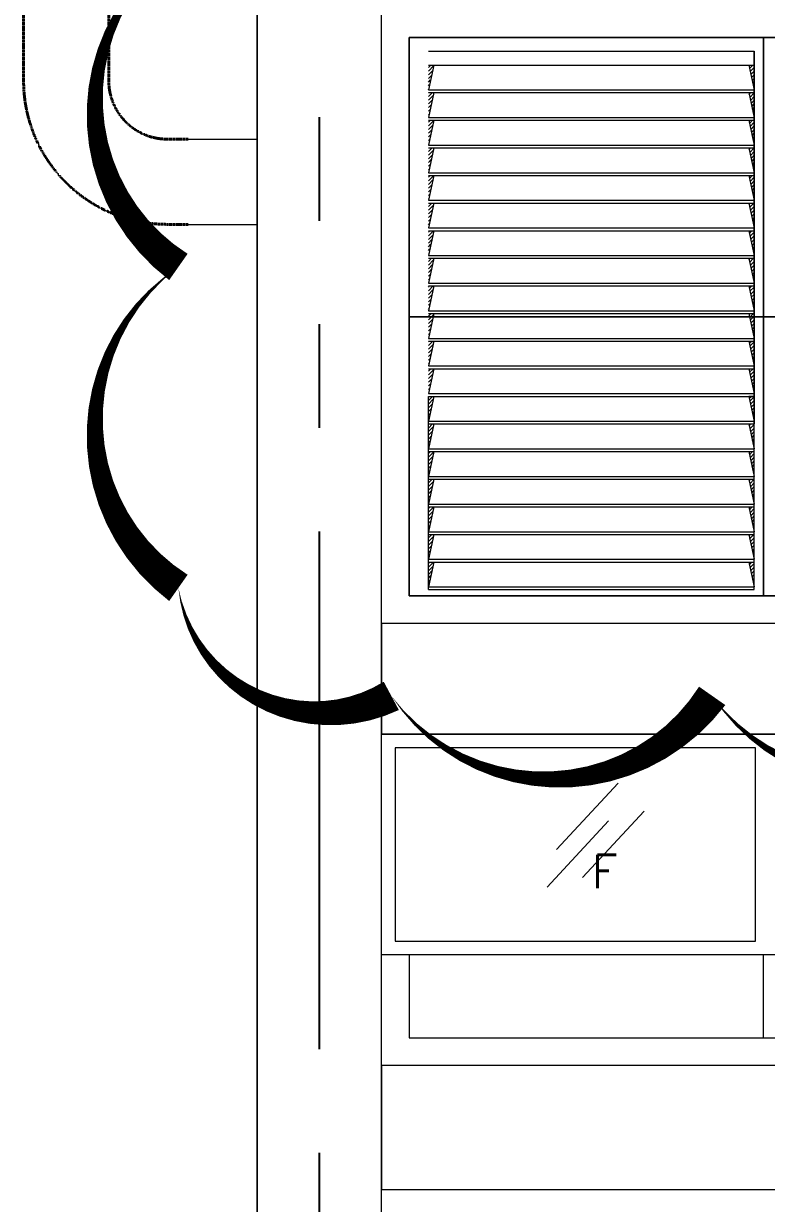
# Model space of a CAD drawing. Header units: inches. Extents: x 10298 to 58665, y -34908 to 21181.
# Drawn here: x 12142 to 14832, y 7166 to 11439 of the extents above; entities that cross this region are included whole.
import ezdxf

# ---------------------------------------------------------------- set-up
doc = ezdxf.new("R2010")
doc.units = ezdxf.units.IN
doc.header["$MEASUREMENT"] = 0
for name, pattern in [('CENTER', [2, 1.25, -0.25, 0.25, -0.25]), ('HIDDEN', [0.375, 0.25, -0.125]), ('PHANTOM', [2.5, 1.25, -0.25, 0.25, -0.25, 0.25, -0.25])]:
    doc.linetypes.add(name, pattern=pattern)
for name, color, linetype in [('1', 1, 'CENTER'), ('M-DIM', 8, 'Continuous'), ('M-HVAC-DUCT-NEW', 5, 'Continuous'), ('M-X-BKGD', 8, 'Continuous')]:
    doc.layers.add(name, color=color, linetype=linetype)
doc.layers.add('grid nos', color=253, linetype='Continuous', lineweight=0)
doc.styles.add('SIMPLEX', font='simplex.shx')

# ---------------------------------------------------------------- blocks, each defined once
blk = doc.blocks.new('GRID')
at = {"layer": 'M-DIM', "linetype": 'PHANTOM', "ltscale": 1500}
blk.add_line((19265.5, 10630.4), (19265.5, 30837.1), dxfattribs=at)
blk = doc.blocks.new('ELEV 1')
at = {"layer": 'M-X-BKGD', "linetype": 'HIDDEN', "lineweight": 40, "ltscale": 0.5}
for p, q in [((18194.4, 22945.5), (18194.4, 21637.6)), ((18502.9, 22945.5), (18502.9, 21637.6)), ((18714.6, 21425.9), (18790.6, 21425.9)), ((18714.6, 21117.4), (18790.6, 21117.4))]:
    blk.add_line(p, q, dxfattribs=at)
at = {"layer": 'M-X-BKGD', "lineweight": 20}
for p, q in [((19040.5, 22567.1), (19040.5, 10921.6)), ((19490.5, 10921.6), (19490.5, 22294.4)), ((23540.5, 19671.6), (19490.5, 19671.6)), ((23540.5, 19271.6), (19490.5, 19271.6)), ((23540.5, 18071.6), (19490.5, 18071.6)), ((19490.5, 17621.6), (23540.5, 17621.6))]:
    blk.add_line(p, q, dxfattribs=at)
at = {"layer": 'M-X-BKGD', "lineweight": 0}
for p, q in [((19040.5, 10921.6), (19040.5, 22567.1)), ((19590.5, 19771.7), (19590.5, 21794.4)), ((19590.5, 21794.4), (23440.5, 21794.4)), ((20873.9, 21794.4), (19590.5, 21794.4)), ((19590.5, 21794.4), (19590.5, 19771.7)), ((20873.9, 21794.4), (19590.5, 21794.4)), ((19590.5, 21794.4), (19590.5, 20783)), ((19590.5, 21794.4), (19590.5, 19771.7)), ((20873.9, 19771.7), (20873.9, 21794.4)), ((22157.2, 21794.4), (20873.9, 21794.4)), ((20873.9, 21794.4), (20873.9, 19771.7)), ((20873.9, 19771.7), (20873.9, 21794.4)), ((22157.2, 21794.4), (20873.9, 21794.4)), ((20873.9, 21794.4), (20873.9, 20783)), ((20873.9, 20783), (20873.9, 21794.4)), ((18790.6, 21425.9), (19040.5, 21425.9)), ((18790.6, 21117.4), (19040.5, 21117.4)), ((19590.5, 20783), (20873.9, 20783)), ((20873.9, 20783), (19590.5, 20783)), ((19590.5, 20783), (19590.5, 19771.7)), ((20873.9, 20783), (22157.2, 20783)), ((22157.2, 20783), (20873.9, 20783)), ((20873.9, 20783), (20873.9, 19771.7)), ((20873.9, 19771.7), (20873.9, 20783)), ((23440.5, 19771.7), (19590.5, 19771.7)), ((19590.5, 19771.7), (20873.9, 19771.7)), ((19590.5, 19771.7), (20873.9, 19771.7)), ((20873.9, 19771.7), (22157.2, 19771.7)), ((20873.9, 19771.7), (22157.2, 19771.7)), ((19490.5, 19671.6), (19490.5, 19271.6)), ((19490.5, 18471.6), (19490.5, 19271.6)), ((19490.5, 19271.6), (23540.5, 19271.6)), ((19590.5, 19271.6), (19590.5, 19271.6)), ((19590.5, 19271.6), (19590.5, 19271.6)), ((20845.5, 19221.6), (19540.5, 19221.6)), ((19540.5, 19221.6), (19540.5, 18521.6)), ((20845.5, 18521.6), (20845.5, 19221.6)), ((20348, 19093.4), (20125, 18853.1)), ((20442.2, 18992.4), (20219.1, 18752)), ((20313.2, 18957.6), (20090.1, 18717.2)), ((19540.5, 18521.6), (20845.5, 18521.6)), ((23540.5, 18471.6), (19490.5, 18471.6)), ((19590.5, 18471.6), (19590.5, 18171.6)), ((20873.9, 18171.6), (20873.9, 18471.6)), ((20873.9, 18171.6), (20873.9, 18371.6)), ((19590.5, 18171.6), (23440.5, 18171.6)), ((19490.5, 18071.6), (19490.5, 17621.6))]:
    blk.add_line(p, q, dxfattribs=at)
at = {"layer": 'M-X-BKGD', "linetype": 'HIDDEN', "lineweight": 40, "ltscale": 0.5}
for radius in [520.2, 211.7]:
    blk.add_arc((18714.6, 21637.6), radius, 180, 270, dxfattribs=at)
at = {"layer": 'M-X-BKGD', "style": 'SIMPLEX'}
blk.add_text('F', height=120, dxfattribs=at).set_placement((20252.5, 18713.5))
blk = doc.blocks.new('louver 1')
at = {"layer": '1', "color": 170, "lineweight": 0}
for p, q in [((83407.1, 98713), (84587.1, 98713)), ((84587.1, 97363), (84587.1, 98713)), ((84587.1, 98713), (84587.1, 97363)), ((83407.1, 98663), (84587.1, 98663)), ((83407.1, 98573), (84587.1, 98573)), ((83407.1, 98563), (84587.1, 98563)), ((83407.1, 98473), (84587.1, 98473)), ((83407.1, 98463), (84587.1, 98463)), ((83407.1, 98373), (84587.1, 98373)), ((83407.1, 98363), (84587.1, 98363)), ((83407.1, 98273), (84587.1, 98273)), ((83407.1, 98263), (84587.1, 98263)), ((83407.1, 98173), (84587.1, 98173)), ((83407.1, 98163), (84587.1, 98163)), ((83407.1, 98073), (84587.1, 98073)), ((83407.1, 98063), (84587.1, 98063)), ((83407.1, 97973), (84587.1, 97973)), ((83407.1, 97963), (84587.1, 97963)), ((83407.1, 97873), (84587.1, 97873)), ((83407.1, 97863), (84587.1, 97863)), ((83407.1, 97773), (84587.1, 97773)), ((83407.1, 97763), (84587.1, 97763)), ((83407.1, 97673), (84587.1, 97673)), ((83407.1, 97663), (84587.1, 97663)), ((83407.1, 97573), (84587.1, 97573)), ((83407.1, 97563), (84587.1, 97563)), ((83407.1, 97473), (84587.1, 97473)), ((83407.1, 97463), (84587.1, 97463)), ((83407.1, 97373), (84587.1, 97373)), ((83407.1, 97363), (84587.1, 97363)), ((83407.1, 97273), (84587.1, 97273)), ((83407.1, 97263), (84587.1, 97263)), ((83407.1, 97173), (84587.1, 97173)), ((83407.1, 97163), (84587.1, 97163)), ((83407.1, 97073), (84587.1, 97073)), ((83407.1, 97063), (84587.1, 97063)), ((83407.1, 96973), (84587.1, 96973)), ((83407.1, 96963), (84587.1, 96963)), ((83407.1, 96873), (84587.1, 96873)), ((83407.1, 96863), (84587.1, 96863)), ((83407.1, 96773), (84587.1, 96773)), ((83407.1, 96763), (84587.1, 96763))]:
    blk.add_line(p, q, dxfattribs=at)
at = {"layer": 'grid nos', "color": 170, "linetype": 'Continuous', "ltscale": 10000}
for p, q in [((83407.1, 98654.5), (83415.6, 98663)), ((83407.1, 98641.2), (83426.6, 98660.7)), ((84567.5, 98661.4), (84569.1, 98663)), ((84569.9, 98650.5), (84582.4, 98663)), ((83407.1, 98628), (83422.8, 98643.7)), ((83407.1, 98614.7), (83419, 98626.6)), ((84572.3, 98639.7), (84587.1, 98654.5)), ((84574.7, 98628.8), (84587.1, 98641.2)), ((84577.1, 98618), (84587.1, 98628)), ((83407.1, 98601.4), (83415.2, 98609.6)), ((83407.1, 98588.2), (83411.4, 98592.5)), ((83407.1, 98574.9), (83407.6, 98575.5)), ((84579.5, 98607.1), (84587.1, 98614.7)), ((84581.9, 98596.3), (84587.1, 98601.5)), ((84584.3, 98585.4), (84587.1, 98588.2)), ((84586.7, 98574.6), (84587.1, 98574.9)), ((83407.1, 98561.7), (83408.4, 98563)), ((83407.1, 98548.4), (83421.7, 98563)), ((83407.1, 98535.2), (83424.8, 98552.9)), ((83407.1, 98521.9), (83421.1, 98535.9)), ((84568.6, 98556.4), (84575.2, 98563)), ((84571, 98545.6), (84587.1, 98561.7)), ((84573.4, 98534.7), (84587.1, 98548.4)), ((84575.8, 98523.9), (84587.1, 98535.2)), ((83407.1, 98508.6), (83417.3, 98518.8)), ((83407.1, 98495.4), (83413.5, 98501.8)), ((84578.2, 98513), (84587.1, 98521.9)), ((84580.6, 98502.2), (84587.1, 98508.7)), ((84583, 98491.3), (84587.1, 98495.4)), ((83407.1, 98482.1), (83409.7, 98484.7)), ((83407.1, 98455.6), (83414.5, 98463)), ((83407.1, 98442.3), (83426.9, 98462.2)), ((83407.1, 98429.1), (83423.1, 98445.1)), ((84567.3, 98462.3), (84568, 98463)), ((84569.7, 98451.4), (84581.2, 98463)), ((84572.1, 98440.6), (84587.1, 98455.6)), ((84585.4, 98480.5), (84587.1, 98482.1)), ((83407.1, 98415.8), (83419.3, 98428.1)), ((83407.1, 98402.6), (83415.5, 98411)), ((84574.5, 98429.8), (84587.1, 98442.4)), ((84576.9, 98418.9), (84587.1, 98429.1)), ((84579.3, 98408.1), (84587.1, 98415.8)), ((84581.7, 98397.2), (84587.1, 98402.6)), ((83407.1, 98389.3), (83411.8, 98394)), ((83407.1, 98376.1), (83408, 98376.9)), ((83407.1, 98362.8), (83407.3, 98363)), ((83407.1, 98349.5), (83420.6, 98363)), ((84568.4, 98357.3), (84574, 98363)), ((84570.8, 98346.5), (84587.1, 98362.8)), ((84584.1, 98386.4), (84587.1, 98389.3)), ((84586.5, 98375.5), (84587.1, 98376.1)), ((83407.1, 98336.3), (83425.2, 98354.4)), ((83407.1, 98323), (83421.4, 98337.3)), ((83407.1, 98309.8), (83417.6, 98320.3)), ((84573.2, 98335.6), (84587.1, 98349.6)), ((84575.6, 98324.8), (84587.1, 98336.3)), ((84578, 98313.9), (84587.1, 98323)), ((83407.1, 98296.5), (83413.8, 98303.2)), ((83407.1, 98283.2), (83410, 98286.2)), ((84580.4, 98303.1), (84587.1, 98309.8)), ((84582.8, 98292.2), (84587.1, 98296.5)), ((84585.2, 98281.4), (84587.1, 98283.3)), ((83407.1, 98256.7), (83413.4, 98263)), ((83407.1, 98243.5), (83426.6, 98263)), ((83407.1, 98230.2), (83423.4, 98246.6)), ((84569.5, 98252.4), (84580.1, 98263)), ((84571.9, 98241.5), (84587.1, 98256.7)), ((84574.3, 98230.7), (84587.1, 98243.5)), ((83407.1, 98217), (83419.7, 98229.5)), ((83407.1, 98203.7), (83415.9, 98212.5)), ((83407.1, 98190.4), (83412.1, 98195.4)), ((84576.7, 98219.8), (84587.1, 98230.2)), ((84579.1, 98209), (84587.1, 98217)), ((84581.5, 98198.1), (84587.1, 98203.7)), ((84583.9, 98187.3), (84587.1, 98190.5)), ((83407.1, 98177.2), (83408.3, 98178.4)), ((83407.1, 98150.7), (83419.4, 98163)), ((83407.1, 98137.4), (83425.5, 98155.8)), ((84568.2, 98158.3), (84572.9, 98163)), ((84570.6, 98147.4), (84586.2, 98163)), ((84573, 98136.6), (84587.1, 98150.7)), ((84586.3, 98176.4), (84587.1, 98177.2)), ((83407.1, 98124.1), (83421.7, 98138.8)), ((83407.1, 98110.9), (83417.9, 98121.7)), ((83407.1, 98097.6), (83414.1, 98104.7)), ((84575.4, 98125.7), (84587.1, 98137.4)), ((84577.8, 98114.9), (84587.1, 98124.2)), ((84580.2, 98104), (84587.1, 98110.9)), ((83407.1, 98084.4), (83410.3, 98087.6)), ((83407.1, 98057.9), (83412.3, 98063)), ((83407.1, 98044.6), (83425.5, 98063)), ((84569.3, 98053.3), (84579, 98063)), ((84582.6, 98093.2), (84587.1, 98097.6)), ((84585, 98082.3), (84587.1, 98084.4)), ((83407.1, 98031.3), (83423.8, 98048)), ((83407.1, 98018.1), (83420, 98031)), ((84571.7, 98042.4), (84587.1, 98057.9)), ((84574.1, 98031.6), (84587.1, 98044.6)), ((84576.5, 98020.7), (84587.1, 98031.4)), ((84578.9, 98009.9), (84587.1, 98018.1)), ((83407.1, 98004.8), (83416.2, 98013.9)), ((83407.1, 97991.6), (83412.4, 97996.9)), ((83407.1, 97978.3), (83408.6, 97979.8)), ((84581.3, 97999.1), (84587.1, 98004.8)), ((84583.7, 97988.2), (84587.1, 97991.6)), ((84586.1, 97977.4), (84587.1, 97978.3)), ((83407.1, 97951.8), (83418.3, 97963)), ((83407.1, 97938.5), (83425.8, 97957.2)), ((83407.1, 97925.3), (83422, 97940.2)), ((84567.9, 97959.2), (84571.8, 97963)), ((84570.4, 97948.3), (84585, 97963)), ((84572.8, 97937.5), (84587.1, 97951.8)), ((84575.2, 97926.6), (84587.1, 97938.5)), ((83407.1, 97912), (83418.2, 97923.2)), ((83407.1, 97898.8), (83414.5, 97906.1)), ((83407.1, 97885.5), (83410.7, 97889.1)), ((84577.6, 97915.8), (84587.1, 97925.3)), ((84580, 97904.9), (84587.1, 97912)), ((84582.4, 97894.1), (84587.1, 97898.8)), ((83407.1, 97859), (83411.1, 97863)), ((83407.1, 97845.7), (83424.4, 97863)), ((83407.1, 97832.5), (83424.1, 97849.5)), ((84569.1, 97854.2), (84577.9, 97863)), ((84571.5, 97843.4), (84587.1, 97859)), ((84584.8, 97883.2), (84587.1, 97885.5)), ((83407.1, 97819.2), (83420.3, 97832.4)), ((83407.1, 97805.9), (83416.5, 97815.4)), ((84573.9, 97832.5), (84587.1, 97845.7)), ((84576.3, 97821.7), (84587.1, 97832.5)), ((84578.7, 97810.8), (84587.1, 97819.2)), ((84581.1, 97800), (84587.1, 97806)), ((83407.1, 97792.7), (83412.7, 97798.3)), ((83407.1, 97779.4), (83408.9, 97781.3)), ((83407.1, 97752.9), (83417.2, 97763)), ((84567.7, 97760.1), (84570.7, 97763)), ((84570.2, 97749.2), (84583.9, 97763)), ((84583.5, 97789.1), (84587.1, 97792.7)), ((84585.9, 97778.3), (84587.1, 97779.4)), ((83407.1, 97739.7), (83426.1, 97758.7)), ((83407.1, 97726.4), (83422.3, 97741.7)), ((83407.1, 97713.1), (83418.6, 97724.6)), ((84572.6, 97738.4), (84587.1, 97752.9)), ((84575, 97727.6), (84587.1, 97739.7)), ((84577.4, 97716.7), (84587.1, 97726.4)), ((83407.1, 97699.9), (83414.8, 97707.6)), ((83407.1, 97686.6), (83411, 97690.5)), ((84579.8, 97705.9), (84587.1, 97713.2)), ((84582.2, 97695), (84587.1, 97699.9)), ((84584.6, 97684.2), (84587.1, 97686.6)), ((83407.1, 97673.4), (83407.2, 97673.5)), ((83407.1, 97660.1), (83410, 97663)), ((83407.1, 97646.8), (83423.3, 97663)), ((83407.1, 97633.6), (83424.4, 97650.9)), ((83407.1, 97620.3), (83420.6, 97633.9)), ((84568.8, 97655.1), (84576.7, 97663)), ((84571.3, 97644.3), (84587.1, 97660.1)), ((84573.7, 97633.4), (84587.1, 97646.9)), ((84576.1, 97622.6), (84587.1, 97633.6)), ((84587, 97673.3), (84587.1, 97673.4)), ((83407.1, 97607.1), (83416.8, 97616.8)), ((83407.1, 97593.8), (83413, 97599.8)), ((84578.5, 97611.7), (84587.1, 97620.3)), ((84580.9, 97600.9), (84587.1, 97607.1)), ((84583.3, 97590), (84587.1, 97593.8)), ((83407.1, 97580.6), (83409.3, 97582.7)), ((83407.1, 97554), (83416.1, 97563)), ((83407.1, 97540.8), (83426.5, 97560.1)), ((84567.5, 97561), (84569.5, 97563)), ((84569.9, 97550.2), (84582.8, 97563)), ((84572.4, 97539.3), (84587.1, 97554.1)), ((84585.7, 97579.2), (84587.1, 97580.6)), ((83407.1, 97527.5), (83422.7, 97543.1)), ((83407.1, 97514.3), (83418.9, 97526.1)), ((83407.1, 97501), (83415.1, 97509)), ((84574.8, 97528.5), (84587.1, 97540.8)), ((84577.2, 97517.6), (84587.1, 97527.5)), ((84579.6, 97506.8), (84587.1, 97514.3)), ((83407.1, 97487.7), (83411.3, 97492)), ((83407.1, 97474.5), (83407.5, 97474.9)), ((83407.1, 97461.2), (83408.9, 97463)), ((83407.1, 97448), (83422.1, 97463)), ((84568.6, 97456.1), (84575.6, 97463)), ((84582, 97495.9), (84587.1, 97501)), ((84584.4, 97485.1), (84587.1, 97487.8)), ((84586.8, 97474.2), (84587.1, 97474.5)), ((83407.1, 97434.7), (83424.7, 97452.3)), ((83407.1, 97421.5), (83420.9, 97435.3)), ((84571.1, 97445.2), (84587.1, 97461.2)), ((84573.5, 97434.4), (84587.1, 97448)), ((84575.9, 97423.5), (84587.1, 97434.7)), ((84578.3, 97412.7), (84587.1, 97421.5)), ((83407.1, 97408.2), (83417.1, 97418.3)), ((83407.1, 97394.9), (83413.4, 97401.2)), ((83407.1, 97381.7), (83409.6, 97384.2)), ((84580.7, 97401.8), (84587.1, 97408.2)), ((84583.1, 97391), (84587.1, 97395)), ((84585.5, 97380.1), (84587.1, 97381.7)), ((83407.1, 97361.7), (83408.4, 97363)), ((83407.1, 97348.4), (83421.7, 97363)), ((83407.1, 97335.2), (83424.8, 97352.9)), ((83407.1, 97321.9), (83421.1, 97335.9)), ((84568.6, 97356.4), (84575.2, 97363)), ((84571, 97345.6), (84587.1, 97361.7)), ((84573.4, 97334.7), (84587.1, 97348.4)), ((84575.8, 97323.9), (84587.1, 97335.2)), ((83407.1, 97308.6), (83417.3, 97318.8)), ((83407.1, 97295.4), (83413.5, 97301.8)), ((84578.2, 97313), (84587.1, 97321.9)), ((84580.6, 97302.2), (84587.1, 97308.7)), ((84583, 97291.3), (84587.1, 97295.4)), ((83407.1, 97282.1), (83409.7, 97284.7)), ((83407.1, 97255.6), (83414.5, 97263)), ((83407.1, 97242.3), (83426.9, 97262.2)), ((84567.3, 97262.3), (84568, 97263)), ((84569.7, 97251.4), (84581.2, 97263)), ((84572.1, 97240.6), (84587.1, 97255.6)), ((84585.4, 97280.5), (84587.1, 97282.1)), ((83407.1, 97229.1), (83423.1, 97245.1)), ((83407.1, 97215.8), (83419.3, 97228.1)), ((83407.1, 97202.6), (83415.5, 97211)), ((84574.5, 97229.8), (84587.1, 97242.4)), ((84576.9, 97218.9), (84587.1, 97229.1)), ((84579.3, 97208.1), (84587.1, 97215.8)), ((83407.1, 97189.3), (83411.8, 97194)), ((83407.1, 97176.1), (83408, 97176.9)), ((83407.1, 97162.8), (83407.3, 97163)), ((83407.1, 97149.5), (83420.6, 97163)), ((84568.4, 97157.3), (84574, 97163)), ((84570.8, 97146.5), (84587.1, 97162.8)), ((84581.7, 97197.2), (84587.1, 97202.6)), ((84584.1, 97186.4), (84587.1, 97189.3)), ((84586.5, 97175.5), (84587.1, 97176.1)), ((83407.1, 97136.3), (83425.2, 97154.4)), ((83407.1, 97123), (83421.4, 97137.3)), ((83407.1, 97109.8), (83417.6, 97120.3)), ((84573.2, 97135.6), (84587.1, 97149.6)), ((84575.6, 97124.8), (84587.1, 97136.3)), ((84578, 97113.9), (84587.1, 97123)), ((83407.1, 97096.5), (83413.8, 97103.2)), ((83407.1, 97083.2), (83410, 97086.2)), ((84580.4, 97103.1), (84587.1, 97109.8)), ((84582.8, 97092.2), (84587.1, 97096.5)), ((84585.2, 97081.4), (84587.1, 97083.3)), ((83407.1, 97056.7), (83413.4, 97063)), ((83407.1, 97043.5), (83426.6, 97063)), ((83407.1, 97030.2), (83423.4, 97046.6)), ((84569.5, 97052.4), (84580.1, 97063)), ((84571.9, 97041.5), (84587.1, 97056.7)), ((84574.3, 97030.7), (84587.1, 97043.5)), ((83407.1, 97017), (83419.7, 97029.5)), ((83407.1, 97003.7), (83415.9, 97012.5)), ((83407.1, 96990.4), (83412.1, 96995.4)), ((84576.7, 97019.8), (84587.1, 97030.2)), ((84579.1, 97009), (84587.1, 97017)), ((84581.5, 96998.1), (84587.1, 97003.7)), ((83407.1, 96977.2), (83408.3, 96978.4)), ((83407.1, 96950.7), (83419.4, 96963)), ((83407.1, 96937.4), (83425.5, 96955.8)), ((84568.2, 96958.3), (84572.9, 96963)), ((84570.6, 96947.4), (84586.2, 96963)), ((84573, 96936.6), (84587.1, 96950.7)), ((84583.9, 96987.3), (84587.1, 96990.5)), ((84586.3, 96976.4), (84587.1, 96977.2)), ((83407.1, 96924.1), (83421.7, 96938.8)), ((83407.1, 96910.9), (83417.9, 96921.7)), ((84575.4, 96925.7), (84587.1, 96937.4)), ((84577.8, 96914.9), (84587.1, 96924.2)), ((84580.2, 96904), (84587.1, 96910.9)), ((83407.1, 96897.6), (83414.1, 96904.7)), ((83407.1, 96884.4), (83410.3, 96887.6)), ((84582.6, 96893.2), (84587.1, 96897.6)), ((84585, 96882.3), (84587.1, 96884.4)), ((83407.1, 96857.9), (83412.3, 96863)), ((83407.1, 96844.6), (83425.5, 96863)), ((83407.1, 96831.3), (83423.8, 96848)), ((83407.1, 96818.1), (83420, 96831)), ((84569.3, 96853.3), (84579, 96863)), ((84571.7, 96842.4), (84587.1, 96857.9)), ((84574.1, 96831.6), (84587.1, 96844.6)), ((84576.5, 96820.7), (84587.1, 96831.4)), ((83407.1, 96804.8), (83416.2, 96813.9)), ((83407.1, 96791.6), (83412.4, 96796.9)), ((83407.1, 96778.3), (83408.6, 96779.8)), ((84578.9, 96809.9), (84587.1, 96818.1)), ((84581.3, 96799.1), (84587.1, 96804.8)), ((84583.7, 96788.2), (84587.1, 96791.6)), ((84586.1, 96777.4), (84587.1, 96778.3))]:
    blk.add_line(p, q, dxfattribs=at)
at = {"layer": 'grid nos', "color": 170, "linetype": 'HIDDEN', "ltscale": 10000}
for p, q in [((83427.1, 98663), (83407.1, 98573)), ((84567.1, 98663), (84587.1, 98573)), ((83427.1, 98563), (83407.1, 98473)), ((84567.1, 98563), (84587.1, 98473)), ((83427.1, 98463), (83407.1, 98373)), ((84567.1, 98463), (84587.1, 98373)), ((83427.1, 98363), (83407.1, 98273)), ((84567.1, 98363), (84587.1, 98273)), ((83427.1, 98263), (83407.1, 98173)), ((84567.1, 98263), (84587.1, 98173)), ((83427.1, 98163), (83407.1, 98073)), ((84567.1, 98163), (84587.1, 98073)), ((83427.1, 98063), (83407.1, 97973)), ((84567.1, 98063), (84587.1, 97973)), ((83427.1, 97963), (83407.1, 97873)), ((84567.1, 97963), (84587.1, 97873)), ((83427.1, 97863), (83407.1, 97773)), ((84567.1, 97863), (84587.1, 97773)), ((83427.1, 97763), (83407.1, 97673)), ((84567.1, 97763), (84587.1, 97673)), ((83427.1, 97663), (83407.1, 97573)), ((84567.1, 97663), (84587.1, 97573)), ((83427.1, 97563), (83407.1, 97473)), ((84567.1, 97563), (84587.1, 97473)), ((83407.1, 97373), (83407.1, 97463)), ((83407.1, 97463), (83427.1, 97463)), ((83427.1, 97463), (83407.1, 97373)), ((83407.1, 96763), (83407.1, 97463)), ((84587.1, 97463), (84567.1, 97463)), ((84567.1, 97463), (84587.1, 97373)), ((84587.1, 97373), (84587.1, 97463)), ((84587.1, 96763), (84587.1, 97463)), ((83427.1, 97363), (83407.1, 97273)), ((84567.1, 97363), (84587.1, 97273)), ((83427.1, 97263), (83407.1, 97173)), ((84567.1, 97263), (84587.1, 97173)), ((83427.1, 97163), (83407.1, 97073)), ((84567.1, 97163), (84587.1, 97073)), ((83427.1, 97063), (83407.1, 96973)), ((84567.1, 97063), (84587.1, 96973)), ((83427.1, 96963), (83407.1, 96873)), ((84567.1, 96963), (84587.1, 96873)), ((83427.1, 96863), (83407.1, 96773)), ((84567.1, 96863), (84587.1, 96773))]:
    blk.add_line(p, q, dxfattribs=at)

msp = doc.modelspace()

# ---------------------------------------------------------------- linework, layer by layer
at = {"layer": 'M-HVAC-DUCT-NEW', "color": 2}
msp.add_lwpolyline([(18623.3, 11719.2, 0, 116.2, 0.520567), (17461.1, 11719.2, 0, 116.2, 0.520567), (16299, 11719.2, 0, 116.2, 0.520567), (15136.8, 11719.2, 0, 116.2, 0.520567), (13974.6, 11719.2, 0, 116.2, 0.520567), (12702.6, 11719.2, 0, 116.2, 0.520567), (12702.6, 10557.1, 0, 116.2, 0.520567), (12702.6, 9394.9, 0, 116.2, 0.520567), (13473.7, 9003.8, 0, 116.2, 0.520567), (14635.9, 9003.8, 0, 116.2, 0.520567), (15798, 9003.8, 0, 116.2, 0.520567), (16960.2, 9003.8, 0, 116.2, 0.520567), (18122.4, 9003.8, 0, 116.2, 0.520567)], format="xyseb", dxfattribs=at)

# ---------------------------------------------------------------- block references
at = {"color": 251, "true_color": 0x636466}
msp.add_blockref('louver 1', (-69799, -87374.5), dxfattribs=at)
at = {"layer": 'M-X-BKGD'}
for name in ['GRID', 'ELEV 1']:
    msp.add_blockref(name, (-6052.4, -10405.9), dxfattribs=at)

doc.saveas('drawing.dxf')
